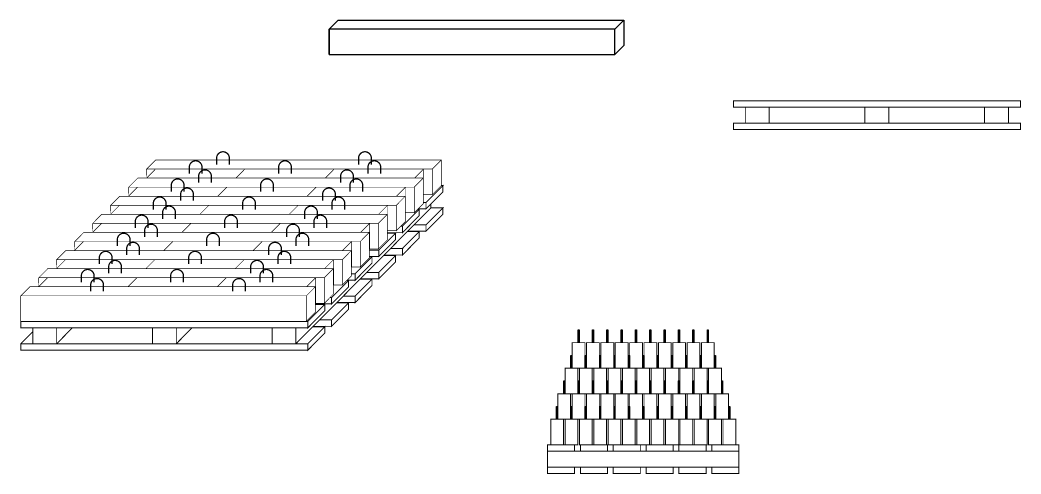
# Model space of a CAD drawing. Header units: millimetres. Extents: x -300689 to 10556, y -104928 to 107291.
# Drawn here: x -44089 to -37814, y 21344 to 24189 of the extents above; entities that cross this region are included whole.
import ezdxf

# ---------------------------------------------------------------- set-up
doc = ezdxf.new("R2010")
doc.units = ezdxf.units.MM
doc.layers.add('линии', color=7, linetype='Continuous')

# ---------------------------------------------------------------- blocks, each defined once
blk = doc.blocks.new('OV')
at = {"layer": 'линии', "linetype": 'ByBlock', "ltscale": 0.25}
blk.add_line((-48058.1, 27261.8), (-48058.1, 27261.8), dxfattribs=at)
at = {"layer": 'линии', "linetype": 'ByBlock', "ltscale": 0.25, "const_width": 8}
for points in [[(-46886.9, 28027.9), (-46886.9, 28067.9, -1), (-46806.9, 28067.9), (-46806.9, 28027.9)], [(-45916.9, 28027.9), (-45916.9, 28067.9, 1), (-45996.9, 28067.9), (-45996.9, 28027.9)], [(-46978.3, 27971.2), (-46978.3, 28011.2, 1), (-47058.3, 28011.2), (-47058.3, 27971.2)], [(-46418.3, 27971.2), (-46418.3, 28011.2, 1), (-46498.3, 28011.2), (-46498.3, 27971.2)], [(-45858.3, 27971.2), (-45858.3, 28011.2, 1), (-45938.3, 28011.2), (-45938.3, 27971.2)], [(-46999.7, 27914.4), (-46999.7, 27954.4, -1), (-46919.7, 27954.4), (-46919.7, 27914.4)], [(-46029.7, 27914.4), (-46029.7, 27954.4, 1), (-46109.7, 27954.4), (-46109.7, 27914.4)], [(-47091, 27857.7), (-47091, 27897.7, 1), (-47171, 27897.7), (-47171, 27857.7)], [(-46531, 27857.7), (-46531, 27897.7, 1), (-46611, 27897.7), (-46611, 27857.7)], [(-45971, 27857.7), (-45971, 27897.7, 1), (-46051, 27897.7), (-46051, 27857.7)], [(-47112.4, 27800.9), (-47112.4, 27840.9, -1), (-47032.4, 27840.9), (-47032.4, 27800.9)], [(-46142.4, 27800.9), (-46142.4, 27840.9, 1), (-46222.4, 27840.9), (-46222.4, 27800.9)], [(-47203.8, 27744.2), (-47203.8, 27784.2, 1), (-47283.8, 27784.2), (-47283.8, 27744.2)], [(-46643.8, 27744.2), (-46643.8, 27784.2, 1), (-46723.8, 27784.2), (-46723.8, 27744.2)], [(-46083.8, 27744.2), (-46083.8, 27784.2, 1), (-46163.8, 27784.2), (-46163.8, 27744.2)], [(-47225.2, 27687.4), (-47225.2, 27727.4, -1), (-47145.2, 27727.4), (-47145.2, 27687.4)], [(-46255.2, 27687.4), (-46255.2, 27727.4, 1), (-46335.2, 27727.4), (-46335.2, 27687.4)], [(-47316.6, 27630.7), (-47316.6, 27670.7, 1), (-47396.6, 27670.7), (-47396.6, 27630.7)], [(-46756.6, 27630.7), (-46756.6, 27670.7, 1), (-46836.6, 27670.7), (-46836.6, 27630.7)], [(-46196.6, 27630.7), (-46196.6, 27670.7, 1), (-46276.6, 27670.7), (-46276.6, 27630.7)], [(-47338, 27573.9), (-47338, 27613.9, -1), (-47258, 27613.9), (-47258, 27573.9)], [(-46368, 27573.9), (-46368, 27613.9, 1), (-46448, 27613.9), (-46448, 27573.9)], [(-47429.4, 27517.2), (-47429.4, 27557.2, 1), (-47509.4, 27557.2), (-47509.4, 27517.2)], [(-46869.4, 27517.2), (-46869.4, 27557.2, 1), (-46949.4, 27557.2), (-46949.4, 27517.2)], [(-46309.4, 27517.2), (-46309.4, 27557.2, 1), (-46389.4, 27557.2), (-46389.4, 27517.2)], [(-47542.1, 27403.7), (-47542.1, 27443.7, 1), (-47622.1, 27443.7), (-47622.1, 27403.7)], [(-47450.8, 27460.4), (-47450.8, 27500.4, -1), (-47370.8, 27500.4), (-47370.8, 27460.4)], [(-46982.1, 27403.7), (-46982.1, 27443.7, 1), (-47062.1, 27443.7), (-47062.1, 27403.7)], [(-46480.8, 27460.4), (-46480.8, 27500.4, 1), (-46560.8, 27500.4), (-46560.8, 27460.4)], [(-46422.1, 27403.7), (-46422.1, 27443.7, 1), (-46502.1, 27443.7), (-46502.1, 27403.7)], [(-47563.5, 27346.9), (-47563.5, 27386.9, -1), (-47483.5, 27386.9), (-47483.5, 27346.9)], [(-46593.5, 27346.9), (-46593.5, 27386.9, 1), (-46673.5, 27386.9), (-46673.5, 27346.9)], [(-47654.9, 27290.2), (-47654.9, 27330.2, 1), (-47734.9, 27330.2), (-47734.9, 27290.2)], [(-47094.9, 27290.2), (-47094.9, 27330.2, 1), (-47174.9, 27330.2), (-47174.9, 27290.2)], [(-46534.9, 27290.2), (-46534.9, 27330.2, 1), (-46614.9, 27330.2), (-46614.9, 27290.2)], [(-47676.3, 27233.4), (-47676.3, 27273.4, -1), (-47596.3, 27273.4), (-47596.3, 27233.4)], [(-46706.3, 27233.4), (-46706.3, 27273.4, 1), (-46786.3, 27273.4), (-46786.3, 27233.4)]]:
    blk.add_lwpolyline(points, format="xyb", dxfattribs=at)
at = {"layer": 'линии', "linetype": 'ByBlock', "ltscale": 0.25, "const_width": 4}
for points in [[(-47325.1, 27942.8), (-47325.1, 27999.6), (-47268.7, 28056.3), (-45478.7, 28056.3), (-45478.7, 27896.3), (-45535.1, 27839.6), (-45535.1, 27999.6), (-45478.7, 28056.3), (-45535.1, 27999.6), (-47325.1, 27999.6), (-47268.7, 28056.3), (-47325.1, 27999.6), (-47325.1, 27942.8)], [(-47437.9, 27829.3), (-47437.9, 27886.1), (-47381.5, 27942.8), (-45591.5, 27942.8), (-45591.5, 27782.8), (-45647.9, 27726.1), (-45647.9, 27886.1), (-45591.5, 27942.8), (-45647.9, 27886.1), (-47437.9, 27886.1), (-47381.5, 27942.8), (-47437.9, 27886.1), (-47437.9, 27829.3)], [(-47550.6, 27715.8), (-47550.6, 27772.6), (-47494.2, 27829.3), (-45704.2, 27829.3), (-45704.2, 27669.3), (-45760.6, 27612.6), (-45760.6, 27772.6), (-45704.2, 27829.3), (-45760.6, 27772.6), (-47550.6, 27772.6), (-47494.2, 27829.3), (-47550.6, 27772.6), (-47550.6, 27715.8)], [(-47663.4, 27602.3), (-47663.4, 27659.1), (-47607, 27715.8), (-45817, 27715.8), (-45817, 27555.8), (-45873.4, 27499.1), (-45873.4, 27659.1), (-45817, 27715.8), (-45873.4, 27659.1), (-47663.4, 27659.1), (-47607, 27715.8), (-47663.4, 27659.1), (-47663.4, 27602.3)], [(-47776.2, 27488.8), (-47776.2, 27545.6), (-47719.8, 27602.3), (-45929.8, 27602.3), (-45929.8, 27442.3), (-45986.2, 27385.6), (-45986.2, 27545.6), (-45929.8, 27602.3), (-45986.2, 27545.6), (-47776.2, 27545.6), (-47719.8, 27602.3), (-47776.2, 27545.6), (-47776.2, 27488.8)], [(-47888.9, 27375.3), (-47888.9, 27432.1), (-47832.6, 27488.8), (-46042.6, 27488.8), (-46042.6, 27328.8), (-46098.9, 27272.1), (-46098.9, 27432.1), (-46042.6, 27488.8), (-46098.9, 27432.1), (-47888.9, 27432.1), (-47832.6, 27488.8), (-47888.9, 27432.1), (-47888.9, 27375.3)], [(-48001.7, 27261.8), (-48001.7, 27318.6), (-47945.3, 27375.3), (-46155.3, 27375.3), (-46155.3, 27215.3), (-46211.7, 27158.6), (-46211.7, 27318.6), (-46155.3, 27375.3), (-46211.7, 27318.6), (-48001.7, 27318.6), (-47945.3, 27375.3), (-48001.7, 27318.6), (-48001.7, 27261.8)]]:
    blk.add_lwpolyline(points, close=True, dxfattribs=at)
for points in [[(-47326.5, 27942.8), (-47270.1, 27999.6), (-46710.1, 27999.6)], [(-45590.1, 27839.6), (-45535.1, 27839.6), (-45535.1, 27999.6), (-47325.1, 27999.6)], [(-46766.5, 27942.8), (-46710.1, 27999.6), (-46150.1, 27999.6), (-46150.1, 27999.6), (-46150.1, 27999.6)], [(-46206.5, 27942.8), (-46150.1, 27999.6), (-45590.1, 27999.6), (-45590.1, 27839.6), (-45591.5, 27838.2)], [(-45646.5, 27942.8), (-45590.1, 27999.6), (-45646.5, 27942.8), (-46206.5, 27942.8)], [(-47439.2, 27829.3), (-47382.9, 27886.1), (-46822.9, 27886.1)], [(-45702.9, 27726.1), (-45647.9, 27726.1), (-45647.9, 27886.1), (-47437.9, 27886.1)], [(-46879.2, 27829.3), (-46822.9, 27886.1), (-46262.9, 27886.1), (-46262.9, 27886.1), (-46262.9, 27886.1)], [(-46319.2, 27829.3), (-46262.9, 27886.1), (-45702.9, 27886.1), (-45702.9, 27726.1), (-45704.2, 27724.7)], [(-45759.2, 27829.3), (-45702.9, 27886.1), (-45759.2, 27829.3), (-46319.2, 27829.3)], [(-47552, 27715.8), (-47495.6, 27772.6), (-46935.6, 27772.6)], [(-45815.6, 27612.6), (-45760.6, 27612.6), (-45760.6, 27772.6), (-47550.6, 27772.6)], [(-46992, 27715.8), (-46935.6, 27772.6), (-46375.6, 27772.6), (-46375.6, 27772.6), (-46375.6, 27772.6)], [(-46432, 27715.8), (-46375.6, 27772.6), (-45815.6, 27772.6), (-45815.6, 27612.6), (-45817, 27611.2)], [(-45872, 27715.8), (-45815.6, 27772.6), (-45872, 27715.8), (-46432, 27715.8)], [(-47664.8, 27602.3), (-47608.4, 27659.1), (-47048.4, 27659.1)], [(-45928.4, 27499.1), (-45873.4, 27499.1), (-45873.4, 27659.1), (-47663.4, 27659.1)], [(-47104.8, 27602.3), (-47048.4, 27659.1), (-46488.4, 27659.1), (-46488.4, 27659.1), (-46488.4, 27659.1)], [(-46544.8, 27602.3), (-46488.4, 27659.1), (-45928.4, 27659.1), (-45928.4, 27499.1), (-45929.8, 27497.7)], [(-45984.8, 27602.3), (-45928.4, 27659.1), (-45984.8, 27602.3), (-46544.8, 27602.3)], [(-47777.6, 27488.8), (-47721.2, 27545.6), (-47161.2, 27545.6)], [(-46041.2, 27385.6), (-45986.2, 27385.6), (-45986.2, 27545.6), (-47776.2, 27545.6)], [(-47217.6, 27488.8), (-47161.2, 27545.6), (-46601.2, 27545.6), (-46601.2, 27545.6), (-46601.2, 27545.6)], [(-46657.6, 27488.8), (-46601.2, 27545.6), (-46041.2, 27545.6), (-46041.2, 27385.6), (-46042.6, 27384.2)], [(-46097.6, 27488.8), (-46041.2, 27545.6), (-46097.6, 27488.8), (-46657.6, 27488.8)], [(-47890.3, 27375.3), (-47833.9, 27432.1), (-47273.9, 27432.1)], [(-46153.9, 27272.1), (-46098.9, 27272.1), (-46098.9, 27432.1), (-47888.9, 27432.1)], [(-47330.3, 27375.3), (-47273.9, 27432.1), (-46713.9, 27432.1), (-46713.9, 27432.1), (-46713.9, 27432.1)], [(-46770.3, 27375.3), (-46713.9, 27432.1), (-46153.9, 27432.1), (-46153.9, 27272.1), (-46155.3, 27270.7)], [(-46210.3, 27375.3), (-46153.9, 27432.1), (-46210.3, 27375.3), (-46770.3, 27375.3)], [(-48003.1, 27261.8), (-47946.7, 27318.6), (-47386.7, 27318.6)], [(-46266.7, 27158.6), (-46211.7, 27158.6), (-46211.7, 27318.6), (-48001.7, 27318.6)], [(-47443.1, 27261.8), (-47386.7, 27318.6), (-46826.7, 27318.6), (-46826.7, 27318.6), (-46826.7, 27318.6)], [(-46883.1, 27261.8), (-46826.7, 27318.6), (-46266.7, 27318.6), (-46266.7, 27158.6), (-46268.1, 27157.2)], [(-46323.1, 27261.8), (-46266.7, 27318.6), (-46323.1, 27261.8), (-46883.1, 27261.8)], [(-48114.5, 27045.1), (-48114.5, 27205.1), (-48058.1, 27261.8), (-46268.1, 27261.8), (-46268.1, 27101.8), (-46324.5, 27045.1), (-46324.5, 27205.1), (-46268.1, 27261.8), (-46324.5, 27205.1), (-48114.5, 27205.1), (-48058.1, 27261.8), (-48114.5, 27205.1), (-48114.5, 27045.1), (-46324.5, 27045.1), (-46324.5, 27205.1), (-48114.5, 27205.1)]]:
    blk.add_lwpolyline(points, dxfattribs=at)

msp = doc.modelspace()

# ---------------------------------------------------------------- linework, layer by layer
at = {"linetype": 'ByBlock', "ltscale": 0.25, "const_width": 6}
for points in [[(-39617.4635, 23683.6093), (-39617.4635, 23643.6093), (-37817.4635, 23643.6093), (-37817.4635, 23683.6093), (-39617.4635, 23683.6093)], [(-39542.4635, 23643.6093), (-39392.4635, 23643.6093), (-39392.4635, 23543.6093), (-39542.4635, 23543.6093), (-39542.4635, 23643.6093)], [(-38792.4635, 23643.6093), (-38642.4635, 23643.6093), (-38642.4635, 23543.6093), (-38792.4635, 23543.6093), (-38792.4635, 23643.6093)], [(-38042.4635, 23643.6093), (-37892.4635, 23643.6093), (-37892.4635, 23543.6093), (-38042.4635, 23543.6093), (-38042.4635, 23643.6093)], [(-39617.4635, 23543.6093), (-39617.4635, 23503.6093), (-37817.4635, 23503.6093), (-37817.4635, 23543.6093), (-39617.4635, 23543.6093)], [(-41448.6023, 23152.0678), (-41438.6023, 23152.0678), (-41544.3272, 23045.6618), (-41561.3756, 23045.6618)], [(-41544.3272, 23045.6618), (-41438.6023, 23152.0678), (-41438.6023, 23112.0678), (-41544.3272, 23005.6618), (-41544.3272, 23045.6618)], [(-41594.0712, 23005.6618), (-41544.3272, 23005.6618), (-41544.3272, 23045.6618), (-41561.3756, 23045.6618)], [(-41513.6023, 23012.0678), (-41513.6023, 23036.5847)], [(-41513.6023, 23012.0678), (-42359.4017, 22160.8197)], [(-41596.6172, 23003.0994), (-41586.6172, 23003.0994), (-41692.3421, 22896.6934), (-41702.3421, 22896.6934)], [(-41692.3421, 22896.6934), (-41586.6172, 23003.0994), (-41586.6172, 22963.0994), (-41692.3421, 22856.6934), (-41692.3421, 22896.6934)], [(-41513.6023, 23012.0678), (-41438.6023, 23012.0678), (-41544.3272, 22905.6618), (-41619.3272, 22905.6618)], [(-41544.3272, 22905.6618), (-41438.6023, 23012.0678), (-41438.6023, 22972.0678), (-41544.3272, 22865.6618), (-41544.3272, 22905.6618)], [(-41659.0712, 22865.6618), (-41544.3272, 22865.6618), (-41544.3272, 22905.6618), (-41619.3272, 22905.6618)], [(-41786.9221, 22854.131), (-41734.6321, 22854.131), (-41840.357, 22747.725), (-41899.6953, 22747.725)], [(-41840.357, 22747.725), (-41734.6321, 22854.131), (-41734.6321, 22814.131), (-41840.357, 22707.725), (-41840.357, 22747.725)], [(-41786.9221, 22856.6934), (-41692.3421, 22856.6934), (-41692.3421, 22896.6934), (-41702.3421, 22896.6934)], [(-41661.6172, 22863.0994), (-41586.6172, 22863.0994), (-41692.3421, 22756.6934), (-41767.3421, 22756.6934)], [(-41692.3421, 22756.6934), (-41586.6172, 22863.0994), (-41586.6172, 22823.0994), (-41692.3421, 22716.6934), (-41692.3421, 22756.6934)], [(-41809.6321, 22714.131), (-41734.6321, 22714.131), (-41840.357, 22607.725), (-41915.357, 22607.725)], [(-41899.6953, 22707.725), (-41840.357, 22707.725), (-41840.357, 22747.725), (-41899.6953, 22747.725)], [(-41840.357, 22607.725), (-41734.6321, 22714.131), (-41734.6321, 22674.131), (-41840.357, 22567.725), (-41840.357, 22607.725)], [(-41807.0861, 22716.6934), (-41692.3421, 22716.6934), (-41692.3421, 22756.6934), (-41767.3421, 22756.6934)], [(-41899.6953, 22705.1626), (-41882.647, 22705.1626), (-41988.3719, 22598.7565), (-42012.4686, 22598.7565)], [(-41988.3719, 22598.7565), (-41882.647, 22705.1626), (-41882.647, 22665.1626), (-41988.3719, 22558.7565), (-41988.3719, 22598.7565)], [(-42038.1159, 22558.7565), (-41988.3719, 22558.7565), (-41988.3719, 22598.7565), (-42012.4686, 22598.7565)], [(-41955.101, 22567.725), (-41840.357, 22567.725), (-41840.357, 22607.725), (-41915.357, 22607.725)], [(-43633.1546, 22558.7565), (-43624.8218, 22558.7565)], [(-42040.6619, 22556.1941), (-42030.6619, 22556.1941), (-42136.3868, 22449.7881), (-42146.3868, 22449.7881)], [(-42136.3868, 22449.7881), (-42030.6619, 22556.1941), (-42030.6619, 22516.1941), (-42136.3868, 22409.7881), (-42136.3868, 22449.7881)], [(-41957.647, 22565.1626), (-41882.647, 22565.1626), (-41988.3719, 22458.7565), (-42063.3719, 22458.7565)], [(-41988.3719, 22458.7565), (-41882.647, 22565.1626), (-41882.647, 22525.1626), (-41988.3719, 22418.7565), (-41988.3719, 22458.7565)], [(-42238.0151, 22407.2257), (-42178.6768, 22407.2257), (-42284.4017, 22300.8197), (-44084.4017, 22300.8197)], [(-42284.4017, 22300.8197), (-42178.6768, 22407.2257), (-42178.6768, 22367.2257), (-42284.4017, 22260.8197), (-42284.4017, 22300.8197)], [(-42238.0151, 22409.7881), (-42136.3868, 22409.7881), (-42136.3868, 22449.7881), (-42146.3868, 22449.7881)], [(-42236.6285, 22449.7881), (-42238.0151, 22449.7881)], [(-42236.6285, 22449.7881), (-42238.0151, 22449.7881)], [(-42105.6619, 22416.1941), (-42030.6619, 22416.1941), (-42136.3868, 22309.7881), (-42211.3868, 22309.7881)], [(-42136.3868, 22309.7881), (-42030.6619, 22416.1941), (-42030.6619, 22376.1941), (-42136.3868, 22269.7881), (-42136.3868, 22309.7881)], [(-42103.1159, 22418.7565), (-41988.3719, 22418.7565), (-41988.3719, 22458.7565), (-42063.3719, 22458.7565)], [(-44084.4017, 22300.8197), (-44084.4017, 22260.8197), (-42284.4017, 22260.8197), (-42284.4017, 22300.8197), (-44084.4017, 22300.8197)], [(-42251.1308, 22269.7881), (-42136.3868, 22269.7881), (-42136.3868, 22309.7881), (-42211.3868, 22309.7881)], [(-42253.6768, 22267.2257), (-42178.6768, 22267.2257), (-42284.4017, 22160.8197), (-44084.4017, 22160.8197)], [(-44084.4017, 22160.8197), (-44009.4017, 22236.3029)], [(-44009.4017, 22260.8197), (-43859.4017, 22260.8197), (-43859.4017, 22160.8197), (-44009.4017, 22160.8197), (-44009.4017, 22260.8197)], [(-43760.0418, 22260.8197), (-43859.4017, 22160.8197)], [(-43259.4017, 22260.8197), (-43109.4017, 22260.8197), (-43109.4017, 22160.8197), (-43259.4017, 22160.8197), (-43259.4017, 22260.8197)], [(-43010.0418, 22260.8197), (-43109.4017, 22160.8197)], [(-42509.4017, 22260.8197), (-42359.4017, 22260.8197), (-42359.4017, 22160.8197), (-42509.4017, 22160.8197), (-42509.4017, 22260.8197)], [(-42284.4017, 22160.8197), (-42178.6768, 22267.2257), (-42178.6768, 22227.2257), (-42284.4017, 22120.8197), (-42284.4017, 22160.8197)], [(-44084.4017, 22160.8197), (-44084.4017, 22120.8197), (-42284.4017, 22120.8197), (-42284.4017, 22160.8197), (-44084.4017, 22160.8197)], [(-40782.5245, 21487.3822), (-39582.5245, 21487.3822), (-39582.5245, 21387.3822), (-40782.5245, 21387.3822), (-40782.5245, 21487.3822)]]:
    msp.add_lwpolyline(points, dxfattribs=at)
for points in [[(-40547.5245, 22167.3822), (-40547.5245, 22007.3822), (-40627.5245, 22007.3822), (-40627.5245, 22167.3822)], [(-40457.5245, 22167.3822), (-40457.5245, 22007.3822), (-40537.5245, 22007.3822), (-40537.5245, 22167.3822)], [(-40367.5245, 22167.3822), (-40367.5245, 22007.3822), (-40447.5245, 22007.3822), (-40447.5245, 22167.3822)], [(-40277.5245, 22167.3822), (-40277.5245, 22007.3822), (-40357.5245, 22007.3822), (-40357.5245, 22167.3822)], [(-40187.5245, 22167.3822), (-40187.5245, 22007.3822), (-40267.5245, 22007.3822), (-40267.5245, 22167.3822)], [(-40097.5245, 22167.3822), (-40097.5245, 22007.3822), (-40177.5245, 22007.3822), (-40177.5245, 22167.3822)], [(-40007.5245, 22167.3822), (-40007.5245, 22007.3822), (-40087.5245, 22007.3822), (-40087.5245, 22167.3822)], [(-39917.5245, 22167.3822), (-39917.5245, 22007.3822), (-39997.5245, 22007.3822), (-39997.5245, 22167.3822)], [(-39827.5245, 22167.3822), (-39827.5245, 22007.3822), (-39907.5245, 22007.3822), (-39907.5245, 22167.3822)], [(-39737.5245, 22167.3822), (-39737.5245, 22007.3822), (-39817.5245, 22007.3822), (-39817.5245, 22167.3822)], [(-40592.5245, 22007.3822), (-40592.5245, 21847.3822), (-40672.5245, 21847.3822), (-40672.5245, 22007.3822)], [(-40502.5245, 22007.3822), (-40502.5245, 21847.3822), (-40582.5245, 21847.3822), (-40582.5245, 22007.3822)], [(-40412.5245, 22007.3822), (-40412.5245, 21847.3822), (-40492.5245, 21847.3822), (-40492.5245, 22007.3822)], [(-40322.5245, 22007.3822), (-40322.5245, 21847.3822), (-40402.5245, 21847.3822), (-40402.5245, 22007.3822)], [(-40232.5245, 22007.3822), (-40232.5245, 21847.3822), (-40312.5245, 21847.3822), (-40312.5245, 22007.3822)], [(-40142.5245, 22007.3822), (-40142.5245, 21847.3822), (-40222.5245, 21847.3822), (-40222.5245, 22007.3822)], [(-40052.5245, 22007.3822), (-40052.5245, 21847.3822), (-40132.5245, 21847.3822), (-40132.5245, 22007.3822)], [(-39962.5245, 22007.3822), (-39962.5245, 21847.3822), (-40042.5245, 21847.3822), (-40042.5245, 22007.3822)], [(-39872.5245, 22007.3822), (-39872.5245, 21847.3822), (-39952.5245, 21847.3822), (-39952.5245, 22007.3822)], [(-39782.5245, 22007.3822), (-39782.5245, 21847.3822), (-39862.5245, 21847.3822), (-39862.5245, 22007.3822)], [(-39692.5245, 22007.3822), (-39692.5245, 21847.3822), (-39772.5245, 21847.3822), (-39772.5245, 22007.3822)], [(-40637.5245, 21847.3822), (-40637.5245, 21687.3822), (-40717.5245, 21687.3822), (-40717.5245, 21847.3822)], [(-40547.5245, 21847.3822), (-40547.5245, 21687.3822), (-40627.5245, 21687.3822), (-40627.5245, 21847.3822)], [(-40457.5245, 21847.3822), (-40457.5245, 21687.3822), (-40537.5245, 21687.3822), (-40537.5245, 21847.3822)], [(-40367.5245, 21847.3822), (-40367.5245, 21687.3822), (-40447.5245, 21687.3822), (-40447.5245, 21847.3822)], [(-40277.5245, 21847.3822), (-40277.5245, 21687.3822), (-40357.5245, 21687.3822), (-40357.5245, 21847.3822)], [(-40187.5245, 21847.3822), (-40187.5245, 21687.3822), (-40267.5245, 21687.3822), (-40267.5245, 21847.3822)], [(-40097.5245, 21847.3822), (-40097.5245, 21687.3822), (-40177.5245, 21687.3822), (-40177.5245, 21847.3822)], [(-40007.5245, 21847.3822), (-40007.5245, 21687.3822), (-40087.5245, 21687.3822), (-40087.5245, 21847.3822)], [(-39917.5245, 21847.3822), (-39917.5245, 21687.3822), (-39997.5245, 21687.3822), (-39997.5245, 21847.3822)], [(-39827.5245, 21847.3822), (-39827.5245, 21687.3822), (-39907.5245, 21687.3822), (-39907.5245, 21847.3822)], [(-39737.5245, 21847.3822), (-39737.5245, 21687.3822), (-39817.5245, 21687.3822), (-39817.5245, 21847.3822)], [(-39647.5245, 21847.3822), (-39647.5245, 21687.3822), (-39727.5245, 21687.3822), (-39727.5245, 21847.3822)], [(-40682.5245, 21687.3822), (-40682.5245, 21527.3822), (-40762.5245, 21527.3822), (-40762.5245, 21687.3822)], [(-40592.5245, 21687.3822), (-40592.5245, 21527.3822), (-40672.5245, 21527.3822), (-40672.5245, 21687.3822)], [(-40502.5245, 21687.3822), (-40502.5245, 21527.3822), (-40582.5245, 21527.3822), (-40582.5245, 21687.3822)], [(-40412.5245, 21687.3822), (-40412.5245, 21527.3822), (-40492.5245, 21527.3822), (-40492.5245, 21687.3822)], [(-40322.5245, 21687.3822), (-40322.5245, 21527.3822), (-40402.5245, 21527.3822), (-40402.5245, 21687.3822)], [(-40232.5245, 21687.3822), (-40232.5245, 21527.3822), (-40312.5245, 21527.3822), (-40312.5245, 21687.3822)], [(-40142.5245, 21687.3822), (-40142.5245, 21527.3822), (-40222.5245, 21527.3822), (-40222.5245, 21687.3822)], [(-40052.5245, 21687.3822), (-40052.5245, 21527.3822), (-40132.5245, 21527.3822), (-40132.5245, 21687.3822)], [(-39962.5245, 21687.3822), (-39962.5245, 21527.3822), (-40042.5245, 21527.3822), (-40042.5245, 21687.3822)], [(-39872.5245, 21687.3822), (-39872.5245, 21527.3822), (-39952.5245, 21527.3822), (-39952.5245, 21687.3822)], [(-39782.5245, 21687.3822), (-39782.5245, 21527.3822), (-39862.5245, 21527.3822), (-39862.5245, 21687.3822)], [(-39692.5245, 21687.3822), (-39692.5245, 21527.3822), (-39772.5245, 21527.3822), (-39772.5245, 21687.3822)], [(-39602.5245, 21687.3822), (-39602.5245, 21527.3822), (-39682.5245, 21527.3822), (-39682.5245, 21687.3822)], [(-40782.5245, 21527.3822), (-40612.5245, 21527.3822), (-40612.5245, 21487.3822), (-40782.5245, 21487.3822)], [(-40576.5245, 21527.3822), (-40406.5245, 21527.3822), (-40406.5245, 21487.3822), (-40576.5245, 21487.3822)], [(-40370.5245, 21527.3822), (-40200.5245, 21527.3822), (-40200.5245, 21487.3822), (-40370.5245, 21487.3822)], [(-40164.5245, 21527.3822), (-39994.5245, 21527.3822), (-39994.5245, 21487.3822), (-40164.5245, 21487.3822)], [(-39958.5245, 21527.3822), (-39788.5245, 21527.3822), (-39788.5245, 21487.3822), (-39958.5245, 21487.3822)], [(-39752.5245, 21527.3822), (-39582.5245, 21527.3822), (-39582.5245, 21487.3822), (-39752.5245, 21487.3822)], [(-40782.5245, 21387.3822), (-40612.5245, 21387.3822), (-40612.5245, 21347.3822), (-40782.5245, 21347.3822)], [(-40576.5245, 21387.3822), (-40406.5245, 21387.3822), (-40406.5245, 21347.3822), (-40576.5245, 21347.3822)], [(-40370.5245, 21387.3822), (-40200.5245, 21387.3822), (-40200.5245, 21347.3822), (-40370.5245, 21347.3822)], [(-40164.5245, 21387.3822), (-39994.5245, 21387.3822), (-39994.5245, 21347.3822), (-40164.5245, 21347.3822)], [(-39958.5245, 21387.3822), (-39788.5245, 21387.3822), (-39788.5245, 21347.3822), (-39958.5245, 21347.3822)], [(-39752.5245, 21387.3822), (-39582.5245, 21387.3822), (-39582.5245, 21347.3822), (-39752.5245, 21347.3822)]]:
    msp.add_lwpolyline(points, close=True, dxfattribs=at)
at = {"layer": 'линии', "linetype": 'ByBlock', "ltscale": 0.25}
msp.add_lwpolyline([(-42150.9003, 23972.6118), (-42150.9003, 24132.6118), (-42094.5136, 24189.3617), (-40304.5136, 24189.3617), (-40304.5136, 24029.3617), (-40360.9003, 23972.6118), (-40360.9003, 24132.6118), (-40304.5136, 24189.3617), (-40360.9003, 24132.6118), (-42150.9003, 24132.6118), (-42094.5136, 24189.3617), (-42150.9003, 24132.6118), (-42150.9003, 23972.6118), (-40360.9003, 23972.6118), (-40360.9003, 24132.6118), (-42150.9003, 24132.6118)], dxfattribs=at)
for points in [[(-40590.5245, 22247.3822), (-40584.5245, 22247.3822), (-40584.5245, 22167.3822), (-40590.5245, 22167.3822)], [(-40500.5245, 22247.3822), (-40494.5245, 22247.3822), (-40494.5245, 22167.3822), (-40500.5245, 22167.3822)], [(-40410.5245, 22247.3822), (-40404.5245, 22247.3822), (-40404.5245, 22167.3822), (-40410.5245, 22167.3822)], [(-40320.5245, 22247.3822), (-40314.5245, 22247.3822), (-40314.5245, 22167.3822), (-40320.5245, 22167.3822)], [(-40230.5245, 22247.3822), (-40224.5245, 22247.3822), (-40224.5245, 22167.3822), (-40230.5245, 22167.3822)], [(-40140.5245, 22247.3822), (-40134.5245, 22247.3822), (-40134.5245, 22167.3822), (-40140.5245, 22167.3822)], [(-40050.5245, 22247.3822), (-40044.5245, 22247.3822), (-40044.5245, 22167.3822), (-40050.5245, 22167.3822)], [(-39960.5245, 22247.3822), (-39954.5245, 22247.3822), (-39954.5245, 22167.3822), (-39960.5245, 22167.3822)], [(-39870.5245, 22247.3822), (-39864.5245, 22247.3822), (-39864.5245, 22167.3822), (-39870.5245, 22167.3822)], [(-39780.5245, 22247.3822), (-39774.5245, 22247.3822), (-39774.5245, 22167.3822), (-39780.5245, 22167.3822)], [(-40635.5245, 22087.3822), (-40629.5245, 22087.3822), (-40629.5245, 22007.3822), (-40635.5245, 22007.3822)], [(-40545.5245, 22087.3822), (-40539.5245, 22087.3822), (-40539.5245, 22007.3822), (-40545.5245, 22007.3822)], [(-40455.5245, 22087.3822), (-40449.5245, 22087.3822), (-40449.5245, 22007.3822), (-40455.5245, 22007.3822)], [(-40365.5245, 22087.3822), (-40359.5245, 22087.3822), (-40359.5245, 22007.3822), (-40365.5245, 22007.3822)], [(-40275.5245, 22087.3822), (-40269.5245, 22087.3822), (-40269.5245, 22007.3822), (-40275.5245, 22007.3822)], [(-40185.5245, 22087.3822), (-40179.5245, 22087.3822), (-40179.5245, 22007.3822), (-40185.5245, 22007.3822)], [(-40095.5245, 22087.3822), (-40089.5245, 22087.3822), (-40089.5245, 22007.3822), (-40095.5245, 22007.3822)], [(-40005.5245, 22087.3822), (-39999.5245, 22087.3822), (-39999.5245, 22007.3822), (-40005.5245, 22007.3822)], [(-39915.5245, 22087.3822), (-39909.5245, 22087.3822), (-39909.5245, 22007.3822), (-39915.5245, 22007.3822)], [(-39825.5245, 22087.3822), (-39819.5245, 22087.3822), (-39819.5245, 22007.3822), (-39825.5245, 22007.3822)], [(-39735.5245, 22087.3822), (-39729.5245, 22087.3822), (-39729.5245, 22007.3822), (-39735.5245, 22007.3822)], [(-40680.5245, 21927.3822), (-40674.5245, 21927.3822), (-40674.5245, 21847.3822), (-40680.5245, 21847.3822)], [(-40590.5245, 21927.3822), (-40584.5245, 21927.3822), (-40584.5245, 21847.3822), (-40590.5245, 21847.3822)], [(-40500.5245, 21927.3822), (-40494.5245, 21927.3822), (-40494.5245, 21847.3822), (-40500.5245, 21847.3822)], [(-40410.5245, 21927.3822), (-40404.5245, 21927.3822), (-40404.5245, 21847.3822), (-40410.5245, 21847.3822)], [(-40320.5245, 21927.3822), (-40314.5245, 21927.3822), (-40314.5245, 21847.3822), (-40320.5245, 21847.3822)], [(-40230.5245, 21927.3822), (-40224.5245, 21927.3822), (-40224.5245, 21847.3822), (-40230.5245, 21847.3822)], [(-40140.5245, 21927.3822), (-40134.5245, 21927.3822), (-40134.5245, 21847.3822), (-40140.5245, 21847.3822)], [(-40050.5245, 21927.3822), (-40044.5245, 21927.3822), (-40044.5245, 21847.3822), (-40050.5245, 21847.3822)], [(-39960.5245, 21927.3822), (-39954.5245, 21927.3822), (-39954.5245, 21847.3822), (-39960.5245, 21847.3822)], [(-39870.5245, 21927.3822), (-39864.5245, 21927.3822), (-39864.5245, 21847.3822), (-39870.5245, 21847.3822)], [(-39780.5245, 21927.3822), (-39774.5245, 21927.3822), (-39774.5245, 21847.3822), (-39780.5245, 21847.3822)], [(-39690.5245, 21927.3822), (-39684.5245, 21927.3822), (-39684.5245, 21847.3822), (-39690.5245, 21847.3822)], [(-40725.5245, 21767.3822), (-40719.5245, 21767.3822), (-40719.5245, 21687.3822), (-40725.5245, 21687.3822)], [(-40635.5245, 21767.3822), (-40629.5245, 21767.3822), (-40629.5245, 21687.3822), (-40635.5245, 21687.3822)], [(-40545.5245, 21767.3822), (-40539.5245, 21767.3822), (-40539.5245, 21687.3822), (-40545.5245, 21687.3822)], [(-40455.5245, 21767.3822), (-40449.5245, 21767.3822), (-40449.5245, 21687.3822), (-40455.5245, 21687.3822)], [(-40365.5245, 21767.3822), (-40359.5245, 21767.3822), (-40359.5245, 21687.3822), (-40365.5245, 21687.3822)], [(-40275.5245, 21767.3822), (-40269.5245, 21767.3822), (-40269.5245, 21687.3822), (-40275.5245, 21687.3822)], [(-40185.5245, 21767.3822), (-40179.5245, 21767.3822), (-40179.5245, 21687.3822), (-40185.5245, 21687.3822)], [(-40095.5245, 21767.3822), (-40089.5245, 21767.3822), (-40089.5245, 21687.3822), (-40095.5245, 21687.3822)], [(-40005.5245, 21767.3822), (-39999.5245, 21767.3822), (-39999.5245, 21687.3822), (-40005.5245, 21687.3822)], [(-39915.5245, 21767.3822), (-39909.5245, 21767.3822), (-39909.5245, 21687.3822), (-39915.5245, 21687.3822)], [(-39825.5245, 21767.3822), (-39819.5245, 21767.3822), (-39819.5245, 21687.3822), (-39825.5245, 21687.3822)], [(-39735.5245, 21767.3822), (-39729.5245, 21767.3822), (-39729.5245, 21687.3822), (-39735.5245, 21687.3822)], [(-39645.5245, 21767.3822), (-39639.5245, 21767.3822), (-39639.5245, 21687.3822), (-39645.5245, 21687.3822)]]:
    msp.add_lwpolyline(points, close=True, dxfattribs=at)

# ---------------------------------------------------------------- block references
at = {"layer": 'линии', "linetype": 'ByBlock'}
msp.add_blockref('OV', (4030.0923, -4744.25), dxfattribs=at)

doc.saveas('drawing.dxf')
